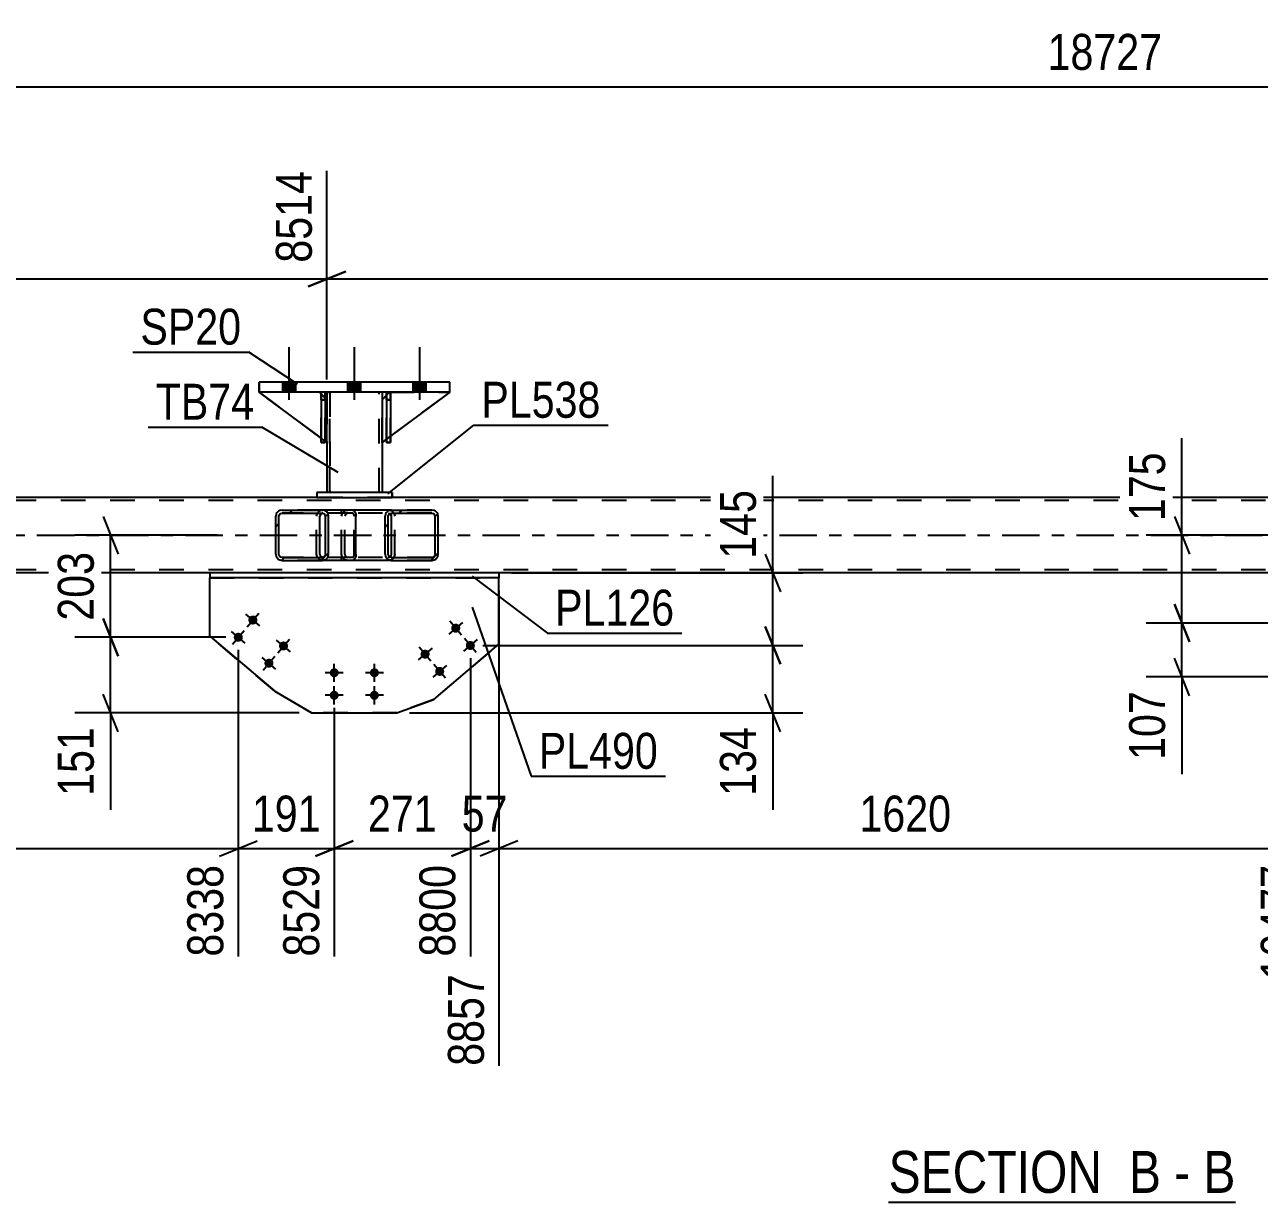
# Model space of a CAD drawing. Header units: millimetres. Extents: x -110 to 731, y -430 to 164.
# Drawn here: x 201.9 to 300.3, y -264.7 to -170.9 of the extents above; entities that cross this region are included whole.
import ezdxf

# ---------------------------------------------------------------- set-up
doc = ezdxf.new("R2010")
doc.units = ezdxf.units.MM
doc.linetypes.add('DXK_LINE_DOT2', pattern=[3.9198, 1.9599, -1.9599])
doc.linetypes.add('DXK_LINE_DOT3', pattern=[5.9187, 2.979, -0.9799, 0.9799, -0.9799])
doc.styles.add('Arial Narrow', font='ARIALN.TTF', dxfattribs={"height": 0.2})

# ---------------------------------------------------------------- blocks, each defined once
blk = doc.blocks.new('Unknown-570343290-13 - 77341')
at = {"color": 6, "linetype": 'Continuous'}
blk.add_line((270.796, -264.721), (298.442, -264.721), dxfattribs=at)
at = {"color": 0, "linetype": 'Continuous'}
for points in [[(288.904, -263.971), (288.904, -260.471), (270.796, -260.471), (270.796, -263.971)], [(292.511, -263.971), (292.511, -260.471), (289.954, -260.471), (289.954, -263.971)], [(294.836, -263.971), (294.836, -260.471), (293.561, -260.471), (293.561, -263.971)], [(298.442, -263.971), (298.442, -260.471), (295.886, -260.471), (295.886, -263.971)]]:
    blk.add_wipeout(points, dxfattribs=at)
at = {"color": 7, "linetype": 'Continuous', "style": 'Arial Narrow'}
for s, height, p in [('SECTION ', 3.3405, (270.796, -263.971)), ('B', 3.34, (289.954, -263.971)), ('B', 3.34, (295.886, -263.971)), ('-', 3.34, (293.561, -263.971))]:
    blk.add_text(s, height=height, dxfattribs=at).set_placement(p)
blk = doc.blocks.new('Part-570343290-77347 - 77341')
at = {"linetype": 'Continuous'}
h = blk.add_hatch(dxfattribs=at)
h.set_pattern_fill('', scale=0.7, style=0, pattern_type=0)
h.set_pattern_definition([(45, (226.1105, -209.8653), (-1.57154, 1.57154), [])])
h.paths.add_polyline_path([(226.149, -210.049), (226.11, -209.865), (226.001, -209.71), (225.837, -209.605), (225.644, -209.569), (222.45, -209.569), (222.257, -209.605), (222.093, -209.71), (221.984, -209.865), (221.945, -210.049), (221.945, -213.089), (221.984, -213.273), (222.093, -213.428), (222.257, -213.532), (222.45, -213.569), (225.644, -213.569), (225.837, -213.532), (226.001, -213.428), (226.11, -213.273), (226.149, -213.089)])
h.paths.add_polyline_path([(225.877, -213.181), (225.823, -213.259), (225.741, -213.311), (225.644, -213.329), (222.45, -213.329), (222.353, -213.311), (222.271, -213.259), (222.217, -213.181), (222.197, -213.089), (222.197, -210.049), (222.217, -209.957), (222.271, -209.879), (222.353, -209.827), (222.45, -209.809), (225.644, -209.809), (225.741, -209.827), (225.823, -209.879), (225.877, -209.957), (225.897, -210.049), (225.897, -213.089)])
at = {"color": 2, "linetype": 'Continuous'}
for p, q in [((222.45, -209.569), (222.257, -209.605)), ((222.45, -209.569), (225.644, -209.569)), ((228.072, -209.569), (225.644, -209.569)), ((225.837, -209.605), (225.644, -209.569)), ((228.072, -209.569), (228.172, -209.605)), ((228.172, -209.605), (228.256, -209.71)), ((221.984, -209.865), (221.945, -210.049)), ((221.945, -213.089), (221.945, -210.049)), ((222.197, -210.049), (222.217, -209.957)), ((222.197, -213.089), (222.197, -210.049)), ((222.217, -209.957), (222.271, -209.879)), ((222.271, -209.879), (222.353, -209.827)), ((222.353, -209.827), (222.45, -209.809)), ((222.45, -209.809), (225.644, -209.809)), ((225.472, -209.957), (225.453, -210.049)), ((225.453, -213.089), (225.453, -210.049)), ((225.527, -209.879), (225.472, -209.957)), ((225.609, -209.827), (225.527, -209.879)), ((225.675, -209.815), (225.609, -209.827)), ((225.644, -209.809), (225.741, -209.827)), ((225.741, -209.827), (225.823, -209.879)), ((225.823, -209.879), (225.877, -209.957)), ((225.877, -209.957), (225.897, -210.049)), ((225.897, -213.089), (225.897, -210.049)), ((226.149, -210.049), (226.11, -209.865)), ((226.149, -213.089), (226.149, -210.049)), ((228.256, -209.71), (228.313, -209.865)), ((228.313, -209.865), (228.332, -210.049)), ((228.332, -213.089), (228.332, -210.049)), ((221.945, -213.089), (221.984, -213.273)), ((222.217, -213.181), (222.197, -213.089)), ((222.271, -213.259), (222.217, -213.181)), ((222.257, -213.532), (222.45, -213.569)), ((222.353, -213.311), (222.271, -213.259)), ((222.45, -213.329), (222.353, -213.311)), ((222.45, -213.329), (225.644, -213.329)), ((225.453, -213.089), (225.472, -213.181)), ((225.472, -213.181), (225.527, -213.259)), ((225.527, -213.259), (225.609, -213.311)), ((225.675, -213.323), (225.609, -213.311)), ((225.741, -213.311), (225.644, -213.329)), ((225.644, -213.569), (225.837, -213.532)), ((225.823, -213.259), (225.741, -213.311)), ((225.877, -213.181), (225.823, -213.259)), ((225.897, -213.089), (225.877, -213.181)), ((226.11, -213.273), (226.149, -213.089)), ((228.172, -213.532), (228.072, -213.569)), ((228.256, -213.428), (228.172, -213.532)), ((228.313, -213.273), (228.256, -213.428)), ((228.332, -213.089), (228.313, -213.273)), ((222.45, -213.569), (225.644, -213.569)), ((228.072, -213.569), (225.644, -213.569))]:
    blk.add_line(p, q, dxfattribs=at)
at = {"color": 7, "linetype": 'DXK_LINE_DOT2'}
for p, q in [((225.644, -209.569), (222.45, -209.569)), ((225.512, -209.605), (225.705, -209.569)), ((227.19, -209.809), (227.19, -209.569)), ((228.072, -209.809), (222.45, -209.809)), ((225.201, -210.049), (225.239, -209.865)), ((225.201, -213.089), (225.201, -210.049)), ((225.705, -209.809), (225.675, -209.815)), ((228.122, -209.827), (228.072, -209.809)), ((228.164, -209.879), (228.122, -209.827)), ((228.192, -209.957), (228.164, -209.879)), ((228.202, -210.049), (228.192, -209.957)), ((228.202, -213.089), (228.202, -210.049)), ((228.072, -213.329), (222.45, -213.329)), ((225.239, -213.273), (225.201, -213.089)), ((225.705, -213.569), (225.512, -213.532)), ((225.705, -213.329), (225.675, -213.323)), ((227.19, -213.569), (227.19, -213.329)), ((228.072, -213.329), (228.122, -213.311)), ((228.122, -213.311), (228.164, -213.259)), ((228.164, -213.259), (228.192, -213.181)), ((228.192, -213.181), (228.202, -213.089)), ((225.644, -213.569), (222.45, -213.569))]:
    blk.add_line(p, q, dxfattribs=at)
at = {"color": 2, "linetype": 'Continuous'}
for centre, start, end in [((222.434, -210.065), 111.10334, 156.05345), ((225.66, -210.065), 23.94655, 68.89666), ((222.434, -213.073), 203.94655, 248.89666), ((225.66, -213.073), 291.10334, 336.05345)]:
    blk.add_arc(centre, 0.493, start, end, dxfattribs=at)
at = {"color": 7, "linetype": 'DXK_LINE_DOT2'}
for centre, start, end in [((225.689, -210.065), 111.10333, 156.05345), ((225.689, -213.073), 203.94655, 248.89667)]:
    blk.add_arc(centre, 0.493, start, end, dxfattribs=at)
blk = doc.blocks.new('Part-570343290-77348 - 77341')
at = {"linetype": 'Continuous'}
h = blk.add_hatch(dxfattribs=at)
h.set_pattern_fill('', scale=0.7, style=0, pattern_type=0)
h.set_pattern_definition([(45, (234.8508, -209.8653), (-1.57154, 1.57154), [])])
h.paths.add_polyline_path([(234.889, -210.049), (234.851, -209.865), (234.741, -209.71), (234.576, -209.605), (234.382, -209.569), (231.167, -209.569), (230.972, -209.605), (230.808, -209.71), (230.698, -209.865), (230.659, -210.049), (230.659, -213.089), (230.698, -213.273), (230.808, -213.428), (230.972, -213.532), (231.167, -213.569), (234.382, -213.569), (234.576, -213.532), (234.741, -213.428), (234.851, -213.273), (234.889, -213.089)])
h.paths.add_polyline_path([(234.616, -213.181), (234.561, -213.259), (234.479, -213.311), (234.382, -213.329), (231.167, -213.329), (231.07, -213.311), (230.987, -213.259), (230.932, -213.181), (230.913, -213.089), (230.913, -210.049), (230.932, -209.957), (230.987, -209.879), (231.07, -209.827), (231.167, -209.809), (234.382, -209.809), (234.479, -209.827), (234.561, -209.879), (234.616, -209.957), (234.636, -210.049), (234.636, -213.089)])
at = {"color": 7, "linetype": 'DXK_LINE_DOT2'}
for p, q in [((227.504, -209.605), (227.698, -209.569)), ((228.072, -209.569), (227.698, -209.569)), ((230.913, -209.569), (231.107, -209.605)), ((234.382, -209.569), (231.167, -209.569)), ((227.19, -210.049), (227.229, -209.865)), ((227.19, -213.089), (227.19, -210.049)), ((227.463, -209.957), (227.444, -210.049)), ((227.444, -213.089), (227.444, -210.049)), ((227.518, -209.879), (227.463, -209.957)), ((227.601, -209.827), (227.518, -209.879)), ((227.698, -209.809), (227.601, -209.827)), ((234.382, -209.809), (227.698, -209.809)), ((230.913, -209.809), (231.01, -209.827)), ((231.01, -209.827), (231.04, -209.846)), ((231.382, -209.865), (231.421, -210.049)), ((231.421, -213.089), (231.421, -210.049)), ((227.229, -213.273), (227.19, -213.089)), ((227.444, -213.089), (227.463, -213.181)), ((227.463, -213.181), (227.518, -213.259)), ((227.698, -213.569), (227.504, -213.532)), ((227.518, -213.259), (227.601, -213.311)), ((227.601, -213.311), (227.698, -213.329)), ((234.382, -213.329), (227.698, -213.329)), ((230.913, -213.329), (231.01, -213.311)), ((231.107, -213.532), (230.913, -213.569)), ((231.01, -213.311), (231.04, -213.292)), ((231.421, -213.089), (231.382, -213.273)), ((228.072, -213.569), (227.698, -213.569)), ((234.382, -213.569), (231.167, -213.569))]:
    blk.add_line(p, q, dxfattribs=at)
at = {"color": 2, "linetype": 'Continuous'}
for p, q in [((231.167, -209.569), (228.072, -209.569)), ((231.167, -209.569), (230.972, -209.605)), ((231.167, -209.569), (234.382, -209.569)), ((234.576, -209.605), (234.382, -209.569)), ((230.698, -209.865), (230.659, -210.049)), ((230.659, -213.089), (230.659, -210.049)), ((230.913, -210.049), (230.932, -209.957)), ((230.913, -213.089), (230.913, -210.049)), ((230.932, -209.957), (230.987, -209.879)), ((230.987, -209.879), (231.07, -209.827)), ((231.04, -209.846), (231.093, -209.879)), ((231.07, -209.827), (231.167, -209.809)), ((231.148, -209.957), (231.093, -209.879)), ((231.167, -210.049), (231.148, -209.957)), ((231.167, -209.809), (234.382, -209.809)), ((231.167, -213.089), (231.167, -210.049)), ((234.382, -209.809), (234.479, -209.827)), ((234.479, -209.827), (234.561, -209.879)), ((234.561, -209.879), (234.616, -209.957)), ((234.616, -209.957), (234.636, -210.049)), ((234.636, -213.089), (234.636, -210.049)), ((234.889, -210.049), (234.851, -209.865)), ((234.889, -213.089), (234.889, -210.049)), ((230.659, -213.089), (230.698, -213.273)), ((230.932, -213.181), (230.913, -213.089)), ((230.987, -213.259), (230.932, -213.181)), ((230.972, -213.532), (231.167, -213.569)), ((231.07, -213.311), (230.987, -213.259)), ((231.04, -213.292), (231.093, -213.259)), ((231.167, -213.329), (231.07, -213.311)), ((231.093, -213.259), (231.148, -213.181)), ((231.148, -213.181), (231.167, -213.089)), ((231.167, -213.329), (234.382, -213.329)), ((234.479, -213.311), (234.382, -213.329)), ((234.382, -213.569), (234.576, -213.532)), ((234.561, -213.259), (234.479, -213.311)), ((234.616, -213.181), (234.561, -213.259)), ((234.636, -213.089), (234.616, -213.181)), ((234.851, -213.273), (234.889, -213.089)), ((231.167, -213.569), (228.072, -213.569)), ((231.167, -213.569), (234.382, -213.569))]:
    blk.add_line(p, q, dxfattribs=at)
at = {"color": 7, "linetype": 'DXK_LINE_DOT2'}
for centre, start, end in [((227.68, -210.068), 110.92821, 155.86474), ((230.931, -210.068), 24.13526, 69.07179), ((227.68, -213.07), 204.13526, 249.07179), ((230.931, -213.07), 290.92821, 335.86474)]:
    blk.add_arc(centre, 0.495, start, end, dxfattribs=at)
at = {"color": 2, "linetype": 'Continuous'}
for centre, start, end in [((231.149, -210.068), 110.92821, 155.86474), ((234.399, -210.068), 24.13526, 69.07179), ((231.149, -213.07), 204.13526, 249.07179), ((234.399, -213.07), 290.92821, 335.86474)]:
    blk.add_arc(centre, 0.495, start, end, dxfattribs=at)
blk = doc.blocks.new('Part-570343290-77417 - 77341')
at = {"color": 2, "linetype": 'Continuous'}
for p, q in [((239.73, -214.569), (216.675, -214.569)), ((216.675, -214.569), (216.675, -214.969)), ((239.73, -214.969), (216.675, -214.969)), ((239.73, -214.569), (239.73, -214.969))]:
    blk.add_line(p, q, dxfattribs=at)
blk = doc.blocks.new('Part-570343290-77357 - 77341')
at = {"color": 2, "linetype": 'Continuous'}
for p, q in [((225.214, -208.569), (61.997, -208.569)), ((479.038, -208.569), (231.214, -208.569)), ((216.675, -214.569), (153.611, -214.569)), ((302.243, -214.569), (239.73, -214.569))]:
    blk.add_line(p, q, dxfattribs=at)
at = {"color": 7, "linetype": 'DXK_LINE_DOT2'}
for p, q in [((231.214, -208.569), (225.214, -208.569)), ((618.353, -208.809), (-45.679, -208.809)), ((618.353, -214.329), (-45.679, -214.329)), ((239.73, -214.569), (216.675, -214.569))]:
    blk.add_line(p, q, dxfattribs=at)
at = {"color": 7, "linetype": 'DXK_LINE_DOT3'}
blk.add_line((-45.679, -211.569), (618.353, -211.569), dxfattribs=at)
blk = doc.blocks.new('Part-570343290-77373 - 77341')
at = {"color": 2, "linetype": 'Continuous'}
for p, q in [((226.014, -200.169), (226.014, -200.769)), ((230.414, -200.169), (230.414, -200.769)), ((230.414, -200.169), (230.414, -200.768)), ((226.014, -204.169), (226.014, -208.169)), ((230.414, -204.169), (230.414, -208.169)), ((230.414, -204.169), (230.414, -208.169))]:
    blk.add_line(p, q, dxfattribs=at)
at = {"color": 7, "linetype": 'DXK_LINE_DOT2'}
for p, q in [((230.414, -200.169), (226.014, -200.169)), ((226.014, -200.169), (226.014, -208.169)), ((226.254, -208.169), (226.254, -200.169)), ((226.254, -200.169), (226.254, -208.169)), ((230.174, -208.169), (230.174, -200.169)), ((230.174, -208.169), (230.174, -200.169)), ((226.014, -200.769), (226.014, -204.169)), ((230.414, -200.768), (230.414, -204.169)), ((230.414, -200.769), (230.414, -204.169)), ((230.414, -208.169), (226.014, -208.169))]:
    blk.add_line(p, q, dxfattribs=at)
blk = doc.blocks.new('Part-570343290-77375 - 77341')
at = {"color": 7, "linetype": 'DXK_LINE_DOT2'}
for p, q in [((225.568, -200.769), (225.568, -200.169)), ((225.568, -200.169), (225.569, -200.169)), ((225.569, -200.169), (225.568, -204.169)), ((225.889, -200.169), (225.568, -200.169)), ((225.888, -200.643), (225.888, -200.769)), ((225.889, -200.643), (225.888, -204.169)), ((225.568, -204.169), (225.568, -200.769)), ((225.568, -200.769), (225.888, -200.769)), ((225.888, -200.769), (225.888, -204.075)), ((225.568, -204.169), (225.888, -204.169))]:
    blk.add_line(p, q, dxfattribs=at)
at = {"color": 2, "linetype": 'Continuous'}
for p, q in [((225.888, -200.169), (225.888, -200.643)), ((225.889, -200.169), (225.889, -200.643)), ((225.888, -204.075), (225.888, -204.169))]:
    blk.add_line(p, q, dxfattribs=at)
blk = doc.blocks.new('Part-570343290-77376 - 77341')
at = {"color": 7, "linetype": 'DXK_LINE_DOT2'}
for p, q in [((230.768, -200.769), (230.768, -200.169)), ((230.768, -200.169), (230.769, -200.169)), ((230.769, -200.169), (230.768, -204.169)), ((231.089, -200.169), (230.768, -200.169)), ((231.088, -200.769), (231.088, -200.169)), ((231.088, -204.169), (231.089, -200.169)), ((230.768, -204.169), (230.768, -200.769)), ((230.768, -200.769), (231.088, -200.769)), ((231.088, -200.769), (231.088, -203.67)), ((230.768, -204.169), (231.088, -204.169))]:
    blk.add_line(p, q, dxfattribs=at)
at = {"color": 2, "linetype": 'Continuous'}
blk.add_line((231.088, -203.67), (231.088, -204.169), dxfattribs=at)
blk = doc.blocks.new('Part-570343290-77377 - 77341')
at = {"color": 2, "linetype": 'Continuous'}
for p, q in [((225.887, -200.169), (225.567, -200.169)), ((225.567, -200.169), (225.568, -204.169)), ((225.887, -200.169), (225.888, -204.169)), ((225.888, -200.765), (225.888, -200.169)), ((225.888, -204.169), (225.568, -204.169))]:
    blk.add_line(p, q, dxfattribs=at)
at = {"color": 7, "linetype": 'DXK_LINE_DOT2'}
for p, q in [((225.568, -200.769), (225.568, -200.169)), ((225.888, -200.169), (225.887, -200.169)), ((225.888, -200.169), (225.887, -200.169)), ((225.888, -204.169), (225.888, -200.765)), ((225.888, -200.769), (225.568, -200.769)), ((225.568, -200.769), (225.568, -204.169))]:
    blk.add_line(p, q, dxfattribs=at)
blk = doc.blocks.new('Part-570343290-77378 - 77341')
at = {"color": 2, "linetype": 'Continuous'}
for p, q in [((231.087, -200.169), (230.767, -200.169)), ((230.767, -200.169), (230.768, -204.169)), ((231.087, -200.169), (231.088, -204.169)), ((231.088, -200.765), (231.088, -200.169)), ((231.088, -204.169), (230.768, -204.169))]:
    blk.add_line(p, q, dxfattribs=at)
at = {"color": 7, "linetype": 'DXK_LINE_DOT2'}
for p, q in [((230.768, -200.769), (230.768, -200.169)), ((231.088, -200.169), (231.087, -200.169)), ((231.088, -200.169), (231.087, -200.169)), ((231.088, -204.169), (231.088, -200.765)), ((231.088, -200.769), (230.768, -200.769)), ((230.768, -200.769), (230.768, -204.169))]:
    blk.add_line(p, q, dxfattribs=at)
blk = doc.blocks.new('Part-570343290-77379 - 77341')
at = {"color": 7, "linetype": 'DXK_LINE_DOT2'}
for p, q in [((226.014, -204.169), (220.615, -200.169)), ((225.414, -200.169), (220.615, -200.169)), ((220.615, -200.169), (226.014, -204.169)), ((225.414, -200.169), (226.014, -200.769)), ((226.014, -200.769), (225.414, -200.169)), ((226.014, -200.769), (226.014, -204.169)), ((226.014, -200.769), (226.014, -200.769)), ((226.014, -204.169), (226.014, -200.769)), ((226.014, -204.169), (226.014, -204.169))]:
    blk.add_line(p, q, dxfattribs=at)
blk = doc.blocks.new('Part-570343290-77380 - 77341')
at = {"color": 2, "linetype": 'Continuous'}
for p, q in [((225.568, -203.838), (220.614, -200.169)), ((225.567, -200.322), (225.414, -200.169)), ((226.014, -200.769), (225.887, -200.642)), ((226.014, -200.769), (226.014, -200.769)), ((226.014, -204.169), (226.014, -200.769)), ((226.014, -204.169), (225.888, -204.075)), ((226.014, -204.169), (226.014, -204.169))]:
    blk.add_line(p, q, dxfattribs=at)
at = {"color": 7, "linetype": 'DXK_LINE_DOT2'}
for p, q in [((226.014, -204.169), (220.614, -200.169)), ((225.414, -200.169), (220.614, -200.169)), ((225.414, -200.169), (226.014, -200.769)), ((225.887, -200.642), (225.567, -200.322)), ((226.014, -200.769), (226.014, -204.169)), ((225.888, -204.075), (225.568, -203.838))]:
    blk.add_line(p, q, dxfattribs=at)
blk = doc.blocks.new('Part-570343290-77381 - 77341')
at = {"color": 7, "linetype": 'DXK_LINE_DOT2'}
for p, q in [((231.015, -200.169), (230.415, -200.769)), ((230.415, -204.169), (235.815, -200.169)), ((230.415, -200.769), (231.015, -200.169)), ((235.815, -200.169), (230.415, -204.169)), ((231.015, -200.169), (235.815, -200.169)), ((230.415, -200.769), (230.415, -204.169)), ((230.415, -200.769), (230.415, -200.769)), ((230.415, -204.169), (230.415, -200.769)), ((230.415, -204.169), (230.415, -204.169))]:
    blk.add_line(p, q, dxfattribs=at)
at = {"color": 2, "linetype": 'Continuous'}
blk.add_line((235.815, -200.169), (235.815, -200.169), dxfattribs=at)
blk = doc.blocks.new('Part-570343290-77382 - 77341')
at = {"color": 7, "linetype": 'DXK_LINE_DOT2'}
for p, q in [((230.414, -200.769), (231.014, -200.169)), ((235.814, -200.169), (230.414, -204.169)), ((231.014, -200.169), (230.767, -200.416)), ((231.014, -200.169), (235.814, -200.169)), ((235.814, -200.169), (235.813, -200.169)), ((230.414, -204.169), (230.414, -200.769)), ((231.088, -203.67), (230.768, -203.907))]:
    blk.add_line(p, q, dxfattribs=at)
at = {"color": 2, "linetype": 'Continuous'}
for p, q in [((230.767, -200.416), (230.414, -200.769)), ((235.813, -200.169), (231.088, -203.67)), ((235.814, -200.169), (235.814, -200.169)), ((230.414, -200.769), (230.414, -204.169)), ((230.414, -200.769), (230.414, -200.769)), ((230.768, -203.907), (230.414, -204.169)), ((230.414, -204.169), (230.414, -204.169))]:
    blk.add_line(p, q, dxfattribs=at)
blk = doc.blocks.new('Part-570343290-77383 - 77341')
at = {"color": 2, "linetype": 'Continuous'}
for p, q in [((235.815, -199.369), (220.613, -199.369)), ((220.613, -199.369), (220.613, -200.169)), ((235.813, -200.169), (235.813, -199.369)), ((235.815, -200.169), (235.815, -199.369)), ((235.814, -200.169), (220.613, -200.169))]:
    blk.add_line(p, q, dxfattribs=at)
at = {"color": 7, "linetype": 'DXK_LINE_DOT2'}
for p, q in [((220.615, -200.169), (220.615, -199.369)), ((235.814, -200.169), (235.815, -200.169)), ((235.815, -200.169), (235.814, -200.169))]:
    blk.add_line(p, q, dxfattribs=at)
blk = doc.blocks.new('Part-570343290-77467 - 77341')
at = {"color": 2, "linetype": 'Continuous'}
for p, q in [((225.214, -208.169), (225.214, -208.569)), ((231.214, -208.169), (225.214, -208.169)), ((225.214, -208.569), (231.214, -208.569)), ((231.214, -208.169), (231.214, -208.569)), ((231.215, -208.569), (231.215, -208.169))]:
    blk.add_line(p, q, dxfattribs=at)
at = {"color": 7, "linetype": 'DXK_LINE_DOT2'}
for p, q in [((225.215, -208.169), (225.215, -208.569)), ((231.215, -208.169), (231.214, -208.169)), ((231.214, -208.169), (231.215, -208.169)), ((231.214, -208.569), (231.215, -208.569)), ((231.215, -208.569), (231.214, -208.569))]:
    blk.add_line(p, q, dxfattribs=at)
blk = doc.blocks.new('Part-570343290-77480 - 77341')
at = {"color": 2, "linetype": 'Continuous'}
for p, q in [((216.675, -219.605), (216.675, -214.969)), ((239.73, -220.256), (239.73, -214.969)), ((216.675, -219.605), (221.866, -223.997)), ((234.539, -224.649), (239.73, -220.256)), ((221.866, -223.997), (224.802, -225.724)), ((221.866, -223.997), (221.866, -223.997)), ((231.602, -225.724), (234.539, -224.649)), ((234.539, -224.649), (234.539, -224.649)), ((224.802, -225.724), (231.602, -225.724)), ((224.802, -225.724), (224.802, -225.724)), ((231.602, -225.724), (231.602, -225.724))]:
    blk.add_line(p, q, dxfattribs=at)
at = {"color": 7, "linetype": 'DXK_LINE_DOT2'}
for p, q in [((216.675, -214.969), (239.73, -214.969)), ((216.675, -214.969), (239.73, -214.969)), ((221.866, -223.997), (216.675, -219.605)), ((234.539, -224.649), (239.73, -220.256)), ((224.802, -225.724), (221.866, -223.997)), ((234.539, -224.649), (231.602, -225.724)), ((231.602, -225.724), (224.802, -225.724))]:
    blk.add_line(p, q, dxfattribs=at)
blk = doc.blocks.new('Bolt-570343290-77490 - 77341')
at = {"linetype": 'Continuous'}
for points in [[(222.494, -200.169), (223.534, -200.169), (223.534, -199.369), (222.494, -199.369)], [(222.494, -200.169), (223.534, -200.169), (223.534, -199.369), (222.494, -199.369)], [(222.495, -200.169), (223.535, -200.169), (223.535, -199.369), (222.495, -199.369)], [(227.694, -200.169), (228.734, -200.169), (228.734, -199.369), (227.694, -199.369)], [(227.695, -200.169), (228.735, -200.169), (228.735, -199.369), (227.695, -199.369)], [(232.894, -200.169), (233.934, -200.169), (233.934, -199.369), (232.894, -199.369)], [(232.894, -200.169), (233.934, -200.169), (233.934, -199.369), (232.894, -199.369)], [(232.895, -200.169), (233.935, -200.169), (233.935, -199.369), (232.895, -199.369)]]:
    blk.add_hatch(color=1, dxfattribs=at).paths.add_polyline_path(points)
at = {"color": 1, "linetype": 'Continuous'}
for p, q in [((223.014, -200.769), (223.014, -196.569)), ((223.014, -200.769), (223.014, -196.569)), ((223.015, -200.769), (223.015, -196.569)), ((228.214, -200.769), (228.214, -196.569)), ((228.215, -200.769), (228.215, -196.569)), ((233.414, -200.769), (233.414, -196.569)), ((233.414, -200.769), (233.414, -196.569)), ((233.415, -200.769), (233.415, -196.569)), ((222.494, -200.169), (222.494, -199.369)), ((222.494, -200.169), (222.494, -199.369)), ((222.495, -200.169), (222.495, -199.369)), ((223.534, -200.169), (223.534, -199.369)), ((223.534, -200.169), (223.534, -199.369)), ((223.535, -200.169), (223.535, -199.369)), ((227.694, -200.169), (227.694, -199.369)), ((227.695, -200.169), (227.695, -199.369)), ((228.734, -200.169), (228.734, -199.369)), ((228.735, -200.169), (228.735, -199.369)), ((232.894, -200.169), (232.894, -199.369)), ((232.894, -200.169), (232.894, -199.369)), ((232.895, -200.169), (232.895, -199.369)), ((233.934, -200.169), (233.934, -199.369)), ((233.934, -200.169), (233.934, -199.369)), ((233.935, -200.169), (233.935, -199.369))]:
    blk.add_line(p, q, dxfattribs=at)
blk = doc.blocks.new('Bolt-570343290-77543 - 77341')
at = {"linetype": 'Continuous'}
for points in [[(219.841, -218.092), (219.895, -218.04), (219.959, -218), (220.03, -217.975), (220.105, -217.964), (220.18, -217.97), (220.252, -217.991), (220.318, -218.027), (220.376, -218.075), (220.422, -218.135), (220.454, -218.203), (220.472, -218.276), (220.475, -218.351), (220.461, -218.425), (220.433, -218.495), (220.391, -218.557), (220.336, -218.609), (220.272, -218.648), (220.201, -218.674), (220.127, -218.684), (220.052, -218.679), (219.979, -218.658), (219.913, -218.622), (219.856, -218.573), (219.81, -218.514), (219.777, -218.446), (219.759, -218.373), (219.757, -218.298), (219.77, -218.224), (219.799, -218.154)], [(218.678, -219.466), (218.733, -219.414), (218.797, -219.374), (218.867, -219.349), (218.942, -219.339), (219.017, -219.344), (219.089, -219.365), (219.156, -219.401), (219.213, -219.449), (219.259, -219.509), (219.292, -219.577), (219.31, -219.65), (219.312, -219.725), (219.299, -219.799), (219.27, -219.869), (219.228, -219.931), (219.174, -219.983), (219.11, -220.023), (219.039, -220.048), (218.964, -220.058), (218.889, -220.053), (218.817, -220.032), (218.751, -219.996), (218.693, -219.947), (218.647, -219.888), (218.614, -219.82), (218.596, -219.747), (218.594, -219.672), (218.607, -219.598), (218.636, -219.528)], [(222.284, -220.159), (222.338, -220.107), (222.402, -220.067), (222.473, -220.042), (222.548, -220.031), (222.623, -220.037), (222.695, -220.058), (222.761, -220.094), (222.819, -220.142), (222.865, -220.202), (222.897, -220.269), (222.915, -220.343), (222.918, -220.418), (222.904, -220.492), (222.876, -220.562), (222.833, -220.624), (222.779, -220.676), (222.715, -220.715), (222.644, -220.741), (222.57, -220.751), (222.495, -220.745), (222.422, -220.724), (222.356, -220.689), (222.299, -220.64), (222.253, -220.581), (222.22, -220.513), (222.202, -220.44), (222.2, -220.365), (222.213, -220.291), (222.241, -220.221)], [(221.121, -221.533), (221.176, -221.481), (221.239, -221.441), (221.31, -221.416), (221.385, -221.406), (221.46, -221.411), (221.532, -221.432), (221.599, -221.468), (221.656, -221.516), (221.702, -221.576), (221.735, -221.644), (221.753, -221.717), (221.755, -221.792), (221.742, -221.866), (221.713, -221.936), (221.671, -221.998), (221.616, -222.05), (221.552, -222.09), (221.482, -222.115), (221.407, -222.125), (221.332, -222.12), (221.26, -222.099), (221.193, -222.063), (221.136, -222.014), (221.09, -221.955), (221.057, -221.887), (221.039, -221.814), (221.037, -221.739), (221.05, -221.665), (221.079, -221.595)]]:
    blk.add_hatch(color=1, dxfattribs=at).paths.add_polyline_path(points)
at = {"color": 1, "linetype": 'Continuous'}
for p, q in [((220.665, -218.789), (219.566, -217.859)), ((219.651, -218.874), (220.581, -217.775)), ((219.503, -220.164), (218.403, -219.233)), ((218.488, -220.248), (219.418, -219.149)), ((223.108, -220.856), (222.009, -219.926)), ((222.094, -220.941), (223.024, -219.842)), ((221.946, -222.23), (220.846, -221.3)), ((220.931, -222.315), (221.861, -221.216))]:
    blk.add_line(p, q, dxfattribs=at)
blk = doc.blocks.new('Bolt-570343290-77544 - 77341')
at = {"linetype": 'Continuous'}
for points in [[(226.242, -222.524, -1), (226.962, -222.524, -1)], [(229.442, -222.524, -1), (230.162, -222.524, -1)], [(226.242, -224.324, -1), (226.962, -224.324, -1)], [(229.442, -224.324, -1), (230.162, -224.324, -1)]]:
    blk.add_hatch(color=1, dxfattribs=at).paths.add_polyline_path(points)
at = {"color": 1, "linetype": 'Continuous'}
for p, q in [((226.602, -223.244), (226.602, -221.804)), ((229.802, -223.244), (229.802, -221.804)), ((227.322, -222.524), (225.882, -222.524)), ((230.522, -222.524), (229.082, -222.524)), ((227.322, -224.324), (225.882, -224.324)), ((226.602, -225.044), (226.602, -223.604)), ((230.522, -224.324), (229.082, -224.324)), ((229.802, -225.044), (229.802, -223.604))]:
    blk.add_line(p, q, dxfattribs=at)
blk = doc.blocks.new('Bolt-570343290-77545 - 77341')
at = {"linetype": 'Continuous'}
for points in [[(235.934, -218.916), (235.954, -218.844), (235.989, -218.777), (236.037, -218.719), (236.096, -218.672), (236.163, -218.639), (236.236, -218.62), (236.312, -218.617), (236.386, -218.629), (236.456, -218.657), (236.519, -218.698), (236.571, -218.752), (236.612, -218.816), (236.638, -218.886), (236.649, -218.961), (236.644, -219.036), (236.624, -219.108), (236.589, -219.175), (236.541, -219.233), (236.483, -219.28), (236.415, -219.313), (236.342, -219.332), (236.267, -219.335), (236.193, -219.323), (236.123, -219.295), (236.06, -219.254), (236.007, -219.2), (235.967, -219.137), (235.941, -219.066), (235.93, -218.992)], [(237.097, -220.291), (237.117, -220.218), (237.152, -220.151), (237.2, -220.093), (237.259, -220.046), (237.326, -220.013), (237.399, -219.994), (237.474, -219.991), (237.548, -220.003), (237.618, -220.031), (237.681, -220.073), (237.734, -220.126), (237.774, -220.19), (237.801, -220.26), (237.812, -220.335), (237.807, -220.41), (237.787, -220.482), (237.752, -220.549), (237.704, -220.607), (237.645, -220.654), (237.578, -220.688), (237.505, -220.706), (237.43, -220.71), (237.356, -220.697), (237.286, -220.669), (237.223, -220.628), (237.17, -220.574), (237.13, -220.511), (237.103, -220.44), (237.092, -220.366)], [(233.491, -220.983), (233.512, -220.911), (233.546, -220.844), (233.594, -220.786), (233.653, -220.739), (233.721, -220.706), (233.793, -220.687), (233.869, -220.684), (233.943, -220.696), (234.013, -220.724), (234.076, -220.765), (234.128, -220.819), (234.169, -220.883), (234.195, -220.953), (234.206, -221.028), (234.201, -221.103), (234.181, -221.175), (234.146, -221.242), (234.099, -221.3), (234.04, -221.347), (233.972, -221.38), (233.899, -221.399), (233.824, -221.402), (233.75, -221.39), (233.68, -221.362), (233.617, -221.321), (233.565, -221.267), (233.524, -221.203), (233.498, -221.133), (233.487, -221.058)], [(234.654, -222.357), (234.674, -222.285), (234.709, -222.218), (234.757, -222.16), (234.816, -222.113), (234.883, -222.08), (234.956, -222.061), (235.031, -222.058), (235.105, -222.07), (235.175, -222.098), (235.238, -222.14), (235.291, -222.193), (235.331, -222.257), (235.358, -222.327), (235.369, -222.402), (235.364, -222.477), (235.344, -222.549), (235.309, -222.616), (235.261, -222.674), (235.202, -222.721), (235.135, -222.754), (235.062, -222.773), (234.987, -222.776), (234.913, -222.764), (234.843, -222.736), (234.78, -222.695), (234.727, -222.641), (234.687, -222.578), (234.66, -222.507), (234.649, -222.433)]]:
    blk.add_hatch(color=1, dxfattribs=at).paths.add_polyline_path(points)
at = {"color": 1, "linetype": 'Continuous'}
for p, q in [((236.754, -219.526), (235.824, -218.426)), ((236.839, -218.511), (235.74, -219.441)), ((238.002, -219.885), (236.902, -220.815)), ((237.917, -220.9), (236.987, -219.801)), ((234.396, -220.578), (233.297, -221.508)), ((234.311, -221.593), (233.381, -220.493)), ((235.559, -221.952), (234.459, -222.882)), ((235.474, -222.967), (234.544, -221.868))]:
    blk.add_line(p, q, dxfattribs=at)
blk = doc.blocks.new('StraightDimension-570343290-81027 - 77341')
at = {"color": 7, "linetype": 'Continuous'}
for p, q in [((153.611, -215.969), (153.611, -253.843)), ((218.953, -220.698), (218.953, -245.143)), ((155.111, -235.931), (152.111, -237.131)), ((217.453, -237.131), (220.453, -235.931)), ((153.611, -236.531), (218.953, -236.531))]:
    blk.add_line(p, q, dxfattribs=at)
at = {"color": 0}
blk.add_wipeout([(190.538, -235.781), (190.538, -231.581), (182.026, -231.581), (182.026, -235.781)], dxfattribs=at)
at = {"color": 3, "style": 'Arial Narrow'}
blk.add_text('1634', height=2.8633, dxfattribs=at).set_placement((182.626, -235.181))
at = {"color": 0, "linetype": 'Continuous'}
blk.add_wipeout([(218.353, -237.231), (214.153, -237.231), (214.153, -245.743), (218.353, -245.743)], dxfattribs=at)
at = {"color": 3, "linetype": 'Continuous', "style": 'Arial Narrow'}
blk.add_text('8338', height=2.8633, rotation=90.00021, dxfattribs=at).set_placement((217.753, -245.143))
blk = doc.blocks.new('StraightDimension-570343290-81388 - 77341')
at = {"color": 7, "linetype": 'Continuous'}
for p, q in [((208.18, -218.198), (209.38, -221.198)), ((217.953, -219.698), (205.93, -219.698)), ((208.78, -225.724), (208.78, -219.698)), ((209.38, -227.224), (208.18, -224.224)), ((223.802, -225.724), (205.93, -225.724)), ((208.78, -225.724), (208.78, -233.459)), ((208.78, -225.724), (208.78, -233.459))]:
    blk.add_line(p, q, dxfattribs=at)
at = {"color": 0}
blk.add_wipeout([(208.03, -226.249), (203.83, -226.249), (203.83, -232.934), (208.03, -232.934)], dxfattribs=at)
at = {"color": 3, "style": 'Arial Narrow'}
blk.add_text('151', height=2.8633, rotation=90.00021, dxfattribs=at).set_placement((207.43, -232.334))
blk = doc.blocks.new('StraightDimension-570343290-81024 - 77341')
at = {"color": 7, "linetype": 'Continuous'}
for p, q in [((239.73, -215.969), (239.73, -253.843)), ((237.452, -221.35), (237.452, -245.143)), ((235.952, -237.131), (238.952, -235.931)), ((241.23, -235.931), (238.23, -237.131)), ((237.452, -236.531), (239.73, -236.531))]:
    blk.add_line(p, q, dxfattribs=at)
at = {"color": 0, "linetype": 'Continuous'}
blk.add_wipeout([(239.13, -245.931), (234.93, -245.931), (234.93, -254.443), (239.13, -254.443)], dxfattribs=at)
at = {"color": 3, "linetype": 'Continuous', "style": 'Arial Narrow'}
blk.add_text('8857', height=2.8633, rotation=90.00021, dxfattribs=at).set_placement((238.53, -253.843))
at = {"color": 0}
blk.add_wipeout([(241.019, -235.781), (241.019, -231.581), (236.163, -231.581), (236.163, -235.781)], dxfattribs=at)
at = {"color": 3, "style": 'Arial Narrow'}
blk.add_text('57', height=2.8633, dxfattribs=at).set_placement((236.763, -235.181))
blk = doc.blocks.new('StraightDimension-570343290-81442 - 77341')
at = {"color": 7, "linetype": 'Continuous'}
for p, q in [((294.178, -211.569), (294.178, -203.835)), ((294.178, -211.569), (294.178, -203.835)), ((293.578, -210.069), (294.778, -213.069)), ((302.292, -211.569), (291.328, -211.569)), ((294.178, -218.563), (294.178, -211.569)), ((294.778, -220.063), (293.578, -217.063)), ((303.521, -218.563), (291.328, -218.563))]:
    blk.add_line(p, q, dxfattribs=at)
at = {"color": 0}
blk.add_wipeout([(293.428, -204.36), (289.228, -204.36), (289.228, -211.044), (293.428, -211.044)], dxfattribs=at)
at = {"color": 3, "style": 'Arial Narrow'}
blk.add_text('175', height=2.8633, rotation=90.00021, dxfattribs=at).set_placement((292.828, -210.444))
blk = doc.blocks.new('StraightDimension-570343290-80682 - 77341')
at = {"color": 7, "linetype": 'Continuous'}
for p, q in [((226.014, -199.169), (226.014, -182.536)), ((227.514, -190.548), (224.514, -191.748)), ((226.014, -191.148), (479.838, -191.148))]:
    blk.add_line(p, q, dxfattribs=at)
blk = doc.blocks.new('StraightDimension-570343290-80683 - 77341')
at = {"color": 7, "linetype": 'Continuous'}
for p, q in [((56.797, -199.169), (56.797, -182.536)), ((226.014, -199.169), (226.014, -182.536)), ((58.297, -190.548), (55.297, -191.748)), ((224.514, -191.748), (227.514, -190.548)), ((56.797, -191.148), (226.014, -191.148))]:
    blk.add_line(p, q, dxfattribs=at)
at = {"color": 0}
blk.add_wipeout([(145.662, -190.398), (145.662, -186.198), (137.15, -186.198), (137.15, -190.398)], dxfattribs=at)
at = {"color": 3, "style": 'Arial Narrow'}
blk.add_text('4230', height=2.8633, dxfattribs=at).set_placement((137.75, -189.798))
at = {"color": 0, "linetype": 'Continuous'}
blk.add_wipeout([(225.414, -181.936), (221.214, -181.936), (221.214, -190.448), (225.414, -190.448)], dxfattribs=at)
at = {"color": 3, "linetype": 'Continuous', "style": 'Arial Narrow'}
blk.add_text('8514', height=2.8633, rotation=90.00021, dxfattribs=at).set_placement((224.814, -189.848))
blk = doc.blocks.new('StraightDimension-570343290-80968 - 77341')
at = {"color": 7, "linetype": 'Continuous'}
blk.add_line((-54.379, -175.836), (630.453, -175.836), dxfattribs=at)
at = {"color": 0}
blk.add_wipeout([(293.207, -175.086), (293.207, -170.886), (282.867, -170.886), (282.867, -175.086)], dxfattribs=at)
at = {"color": 3, "style": 'Arial Narrow'}
blk.add_text('18727', height=2.8633, dxfattribs=at).set_placement((283.467, -174.486))
blk = doc.blocks.new('StraightDimension-570343290-81023 - 77341')
at = {"color": 7, "linetype": 'Continuous'}
for p, q in [((239.73, -215.969), (239.73, -253.843)), ((304.521, -219.563), (304.521, -246.971)), ((241.23, -235.931), (238.23, -237.131)), ((303.021, -237.131), (306.021, -235.931)), ((239.73, -236.531), (304.521, -236.531))]:
    blk.add_line(p, q, dxfattribs=at)
at = {"color": 0}
blk.add_wipeout([(276.382, -235.781), (276.382, -231.581), (267.87, -231.581), (267.87, -235.781)], dxfattribs=at)
at = {"color": 3, "style": 'Arial Narrow'}
blk.add_text('1620', height=2.8633, dxfattribs=at).set_placement((268.47, -235.181))
at = {"color": 0, "linetype": 'Continuous'}
blk.add_wipeout([(303.921, -237.231), (299.721, -237.231), (299.721, -247.571), (303.921, -247.571)], dxfattribs=at)
at = {"color": 3, "linetype": 'Continuous', "style": 'Arial Narrow'}
blk.add_text('10477', height=2.8633, rotation=90.00021, dxfattribs=at).set_placement((303.321, -246.971))
blk = doc.blocks.new('StraightDimension-570343290-81025 - 77341')
at = {"color": 7, "linetype": 'Continuous'}
for p, q in [((237.452, -221.35), (237.452, -245.143)), ((226.602, -225.324), (226.602, -245.143)), ((225.102, -237.131), (228.102, -235.931)), ((238.952, -235.931), (235.952, -237.131)), ((226.602, -236.531), (237.452, -236.531))]:
    blk.add_line(p, q, dxfattribs=at)
at = {"color": 0}
blk.add_wipeout([(235.369, -235.781), (235.369, -231.581), (228.685, -231.581), (228.685, -235.781)], dxfattribs=at)
at = {"color": 3, "style": 'Arial Narrow'}
blk.add_text('271', height=2.8633, dxfattribs=at).set_placement((229.285, -235.181))
at = {"color": 0, "linetype": 'Continuous'}
blk.add_wipeout([(236.852, -237.231), (232.652, -237.231), (232.652, -245.743), (236.852, -245.743)], dxfattribs=at)
at = {"color": 3, "linetype": 'Continuous', "style": 'Arial Narrow'}
blk.add_text('8800', height=2.8633, rotation=90.00021, dxfattribs=at).set_placement((236.252, -245.143))
blk = doc.blocks.new('StraightDimension-570343290-81026 - 77341')
at = {"color": 7, "linetype": 'Continuous'}
for p, q in [((218.953, -220.698), (218.953, -245.143)), ((226.602, -225.324), (226.602, -245.143)), ((217.453, -237.131), (220.453, -235.931)), ((228.102, -235.931), (225.102, -237.131)), ((218.953, -236.531), (226.602, -236.531))]:
    blk.add_line(p, q, dxfattribs=at)
at = {"color": 0}
blk.add_wipeout([(226.12, -235.781), (226.12, -231.581), (219.436, -231.581), (219.436, -235.781)], dxfattribs=at)
at = {"color": 0, "linetype": 'Continuous'}
blk.add_wipeout([(226.002, -237.231), (221.802, -237.231), (221.802, -245.743), (226.002, -245.743)], dxfattribs=at)
at = {"color": 3, "style": 'Arial Narrow'}
blk.add_text('191', height=2.8633, dxfattribs=at).set_placement((220.036, -235.181))
at = {"color": 3, "linetype": 'Continuous', "style": 'Arial Narrow'}
blk.add_text('8529', height=2.8633, rotation=90.00021, dxfattribs=at).set_placement((225.402, -245.143))
blk = doc.blocks.new('StraightDimension-570343290-81387 - 77341')
at = {"color": 7, "linetype": 'Continuous'}
for p, q in [((208.18, -210.069), (209.38, -213.069)), ((217.298, -211.569), (205.93, -211.569)), ((208.78, -219.698), (208.78, -211.569)), ((209.38, -221.198), (208.18, -218.198)), ((217.953, -219.698), (205.93, -219.698))]:
    blk.add_line(p, q, dxfattribs=at)
at = {"color": 0}
blk.add_wipeout([(208.03, -212.292), (203.83, -212.292), (203.83, -218.976), (208.03, -218.976)], dxfattribs=at)
at = {"color": 3, "style": 'Arial Narrow'}
blk.add_text('203', height=2.8633, rotation=90.00021, dxfattribs=at).set_placement((207.43, -218.376))
blk = doc.blocks.new('StraightDimension-570343290-81414 - 77341')
at = {"color": 7, "linetype": 'Continuous'}
for p, q in [((261.564, -214.569), (261.564, -206.835)), ((261.564, -214.569), (261.564, -206.835)), ((260.964, -213.069), (262.164, -216.069)), ((240.73, -214.569), (263.964, -214.569)), ((261.564, -220.35), (261.564, -214.569)), ((262.164, -221.85), (260.964, -218.85)), ((238.452, -220.35), (263.964, -220.35))]:
    blk.add_line(p, q, dxfattribs=at)
at = {"color": 0}
blk.add_wipeout([(260.814, -207.36), (256.614, -207.36), (256.614, -214.044), (260.814, -214.044)], dxfattribs=at)
at = {"color": 3, "style": 'Arial Narrow'}
blk.add_text('145', height=2.8633, rotation=90.00021, dxfattribs=at).set_placement((260.214, -213.444))
blk = doc.blocks.new('StraightDimension-570343290-81415 - 77341')
at = {"color": 7, "linetype": 'Continuous'}
for p, q in [((260.964, -218.85), (262.164, -221.85)), ((238.452, -220.35), (263.964, -220.35)), ((261.564, -225.724), (261.564, -220.35)), ((262.164, -227.224), (260.964, -224.224)), ((232.602, -225.724), (263.964, -225.724)), ((261.564, -225.724), (261.564, -233.459)), ((261.564, -225.724), (261.564, -233.459))]:
    blk.add_line(p, q, dxfattribs=at)
at = {"color": 0}
blk.add_wipeout([(260.814, -226.249), (256.614, -226.249), (256.614, -232.934), (260.814, -232.934)], dxfattribs=at)
at = {"color": 3, "style": 'Arial Narrow'}
blk.add_text('134', height=2.8633, rotation=90.00021, dxfattribs=at).set_placement((260.214, -232.334))
blk = doc.blocks.new('StraightDimension-570343290-81443 - 77341')
at = {"color": 7, "linetype": 'Continuous'}
for p, q in [((293.578, -217.063), (294.778, -220.063)), ((303.521, -218.563), (291.328, -218.563)), ((294.178, -222.862), (294.178, -218.563)), ((294.778, -224.362), (293.578, -221.362)), ((306.434, -222.862), (291.328, -222.862)), ((294.178, -222.862), (294.178, -230.596)), ((294.178, -222.862), (294.178, -230.596))]:
    blk.add_line(p, q, dxfattribs=at)
at = {"color": 0}
blk.add_wipeout([(293.428, -223.387), (289.228, -223.387), (289.228, -230.071), (293.428, -230.071)], dxfattribs=at)
at = {"color": 3, "style": 'Arial Narrow'}
blk.add_text('107', height=2.8633, rotation=90.00021, dxfattribs=at).set_placement((292.828, -229.471))
blk = doc.blocks.new('Mark-570343290-80758 - 77341')
at = {"color": 30, "linetype": 'Continuous'}
for p, q in [((237.605, -214.824), (243.608, -219.37)), ((243.608, -219.37), (254.312, -219.37))]:
    blk.add_line(p, q, dxfattribs=at)
at = {"color": 0}
blk.add_wipeout([(253.712, -218.77), (253.712, -215.77), (244.208, -215.77), (244.208, -218.77)], dxfattribs=at)
blk.add_wipeout([(253.712, -218.77), (253.712, -215.77), (244.208, -215.77), (244.208, -218.77)], dxfattribs=at)
at = {"color": 3, "style": 'Arial Narrow'}
blk.add_text('PL126', height=2.8633, dxfattribs=at).set_placement((244.208, -218.77))
blk = doc.blocks.new('Mark-570343290-80740 - 77341')
at = {"color": 30, "linetype": 'Continuous'}
for p in [(211.771, -202.965), (226.906, -206.557)]:
    blk.add_line(p, (220.825, -202.965), dxfattribs=at)
at = {"color": 0}
blk.add_wipeout([(220.225, -202.365), (220.225, -199.365), (212.371, -199.365), (212.371, -202.365)], dxfattribs=at)
blk.add_wipeout([(220.225, -202.365), (220.225, -199.365), (212.371, -199.365), (212.371, -202.365)], dxfattribs=at)
at = {"color": 3, "style": 'Arial Narrow'}
blk.add_text('TB74', height=2.8633, dxfattribs=at).set_placement((212.371, -202.365))
blk = doc.blocks.new('Mark-570343290-80743 - 77341')
at = {"color": 30, "linetype": 'Continuous'}
for p in [(210.55, -196.981), (223.665, -199.541)]:
    blk.add_line(p, (219.789, -196.981), dxfattribs=at)
at = {"color": 0}
blk.add_wipeout([(219.189, -196.381), (219.189, -193.381), (211.15, -193.381), (211.15, -196.381)], dxfattribs=at)
blk.add_wipeout([(219.189, -196.381), (219.189, -193.381), (211.15, -193.381), (211.15, -196.381)], dxfattribs=at)
at = {"color": 3, "style": 'Arial Narrow'}
blk.add_text('SP20', height=2.8633, dxfattribs=at).set_placement((211.15, -196.381))
blk = doc.blocks.new('Mark-570343290-80776 - 77341')
at = {"color": 30, "linetype": 'Continuous'}
for p, q in [((230.886, -208.261), (237.731, -202.804)), ((237.731, -202.804), (248.435, -202.804))]:
    blk.add_line(p, q, dxfattribs=at)
at = {"color": 0}
blk.add_wipeout([(247.835, -202.204), (247.835, -199.204), (238.331, -199.204), (238.331, -202.204)], dxfattribs=at)
blk.add_wipeout([(247.835, -202.204), (247.835, -199.204), (238.331, -199.204), (238.331, -202.204)], dxfattribs=at)
at = {"color": 3, "style": 'Arial Narrow'}
blk.add_text('PL538', height=2.8633, dxfattribs=at).set_placement((238.331, -202.204))
blk = doc.blocks.new('Mark-570343290-80788 - 77341')
at = {"color": 30, "linetype": 'Continuous'}
for p, q in [((237.605, -217.295), (242.309, -230.778)), ((242.309, -230.778), (253.013, -230.778))]:
    blk.add_line(p, q, dxfattribs=at)
at = {"color": 0}
blk.add_wipeout([(252.413, -230.178), (252.413, -227.178), (242.909, -227.178), (242.909, -230.178)], dxfattribs=at)
blk.add_wipeout([(252.413, -230.178), (252.413, -227.178), (242.909, -227.178), (242.909, -230.178)], dxfattribs=at)
at = {"color": 3, "style": 'Arial Narrow'}
blk.add_text('PL490', height=2.8633, dxfattribs=at).set_placement((242.909, -230.178))

msp = doc.modelspace()

# ---------------------------------------------------------------- block references
for name in ['Bolt-570343290-77490 - 77341', 'Part-570343290-77383 - 77341', 'Part-570343290-77380 - 77341', 'Part-570343290-77379 - 77341', 'Part-570343290-77377 - 77341', 'Part-570343290-77375 - 77341', 'Part-570343290-77373 - 77341', 'Part-570343290-77382 - 77341', 'Part-570343290-77381 - 77341', 'Part-570343290-77378 - 77341', 'Part-570343290-77376 - 77341', 'Part-570343290-77357 - 77341', 'Part-570343290-77467 - 77341', 'Part-570343290-77347 - 77341', 'Part-570343290-77348 - 77341', 'Part-570343290-77417 - 77341', 'Part-570343290-77480 - 77341', 'Bolt-570343290-77543 - 77341', 'Bolt-570343290-77545 - 77341', 'Bolt-570343290-77544 - 77341', 'Unknown-570343290-13 - 77341']:
    msp.add_blockref(name, (0, 0))

# ---------------------------------------------------------------- next in the draw order: block references
for name in ['StraightDimension-570343290-80682 - 77341', 'StraightDimension-570343290-81442 - 77341', 'StraightDimension-570343290-81027 - 77341', 'StraightDimension-570343290-81024 - 77341']:
    msp.add_blockref(name, (0, 0))

# ---------------------------------------------------------------- next in the draw order: block references
for name in ['StraightDimension-570343290-80683 - 77341', 'StraightDimension-570343290-81023 - 77341', 'StraightDimension-570343290-81388 - 77341']:
    msp.add_blockref(name, (0, 0))

# ---------------------------------------------------------------- next in the draw order: block references
for name in ['StraightDimension-570343290-80968 - 77341', 'StraightDimension-570343290-81443 - 77341', 'StraightDimension-570343290-81025 - 77341']:
    msp.add_blockref(name, (0, 0))

# ---------------------------------------------------------------- next in the draw order: block references
for name in ['Mark-570343290-80740 - 77341', 'StraightDimension-570343290-81414 - 77341', 'StraightDimension-570343290-81026 - 77341']:
    msp.add_blockref(name, (0, 0))

# ---------------------------------------------------------------- next in the draw order: block references
for name in ['Mark-570343290-80743 - 77341', 'Mark-570343290-80776 - 77341', 'StraightDimension-570343290-81387 - 77341', 'StraightDimension-570343290-81415 - 77341']:
    msp.add_blockref(name, (0, 0))

# ---------------------------------------------------------------- next in the draw order: block references
msp.add_blockref('Mark-570343290-80758 - 77341', (0, 0))

# ---------------------------------------------------------------- next in the draw order: block references
msp.add_blockref('Mark-570343290-80788 - 77341', (0, 0))

doc.saveas('drawing.dxf')
